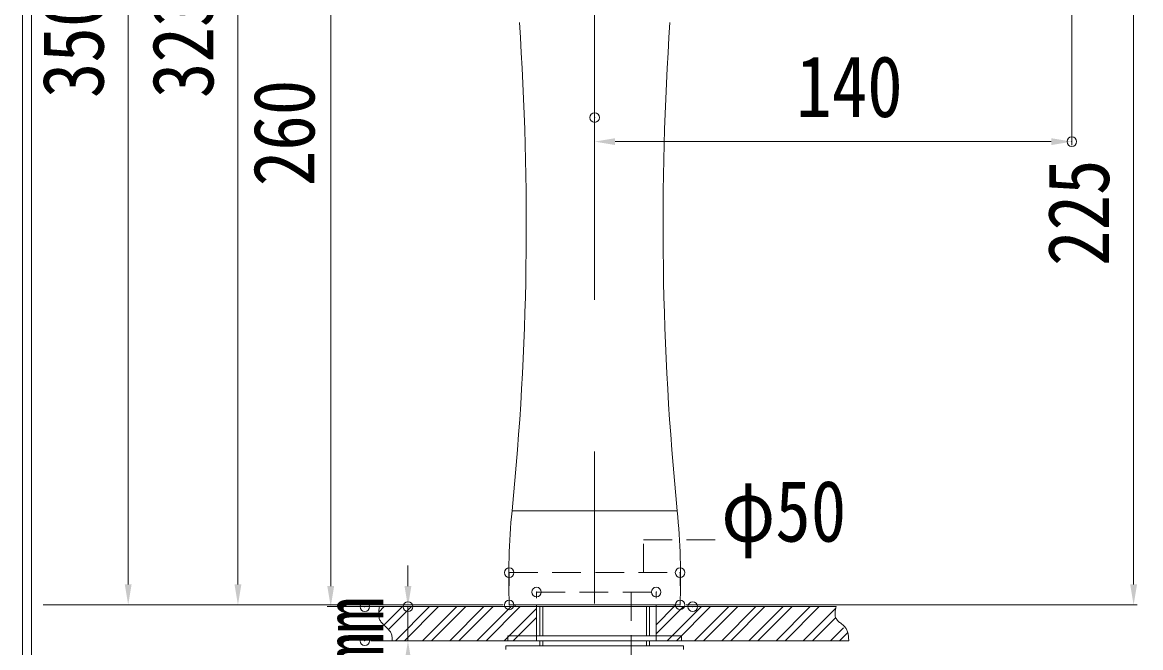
# Model space of a CAD drawing. Units: millimetres, scale not verified. Extents: x -973 to -442, y -383 to 383.
# Drawn here: x -972.9 to -645.7, y -74.9 to 108 of the extents above; entities that cross this region are included whole.
import ezdxf
from ezdxf.enums import TextEntityAlignment as Align

# ---------------------------------------------------------------- set-up
doc = ezdxf.new("R2010")
doc.units = ezdxf.units.MM
doc.header["$LTSCALE"] = 7
doc.header["$PDMODE"] = 32
doc.header["$PDSIZE"] = 2.8
doc.linetypes.add('DASHED1', pattern=[1.8, 1.2, -0.6])
doc.linetypes.add('USER1', pattern=[50.8, 31.75, -6.35, 6.35, -6.35])
for name, color, linetype, lineweight in [('0-0_0', 7, 'Continuous', 18), ('0-E_DEFAULT_1', 1, 'USER1', 18), ('1-0_ｳﾟｴ醯ﾟ', 4, 'Continuous', 18), ('1-4_ｴﾖﾊｵﾏﾟ', 3, 'Continuous', 18), ('1-5_02___PRT_ALL_AXES', 7, 'Continuous', 18)]:
    doc.layers.add(name, color=color, linetype=linetype, lineweight=lineweight)
doc.styles.add('ＭＳ ゴシック', font='')
doc.styles.get('ＭＳ ゴシック').set_extended_font_data('MS Gothic')

# ---------------------------------------------------------------- blocks, each defined once
blk = doc.blocks.new('X161')
at = {"layer": '1-0_ｳﾟｴ醯ﾟ'}
for p, q in [((-628.628, 290.661), (-627.035, 292.254)), ((-627.118, 286.868), (-621.731, 292.255)), ((-625.779, 285.556), (-619.079, 292.256)), ((-623.777, 282.255), (-613.775, 292.257)), ((-621.124, 282.256), (-611.123, 292.257)), ((-615.82, 282.257), (-605.819, 292.258)), ((-613.168, 282.257), (-603.167, 292.258)), ((-607.864, 282.258), (-597.862, 292.259)), ((-605.212, 282.258), (-595.21, 292.26)), ((-599.907, 282.259), (-589.906, 292.261)), ((-597.255, 282.26), (-587.254, 292.261)), ((-591.951, 282.261), (-582.47, 291.742)), ((-547.47, 284.316), (-539.516, 292.269)), ((-547.47, 286.967), (-542.169, 292.268)), ((-544.213, 282.269), (-534.212, 292.27)), ((-541.561, 282.27), (-531.56, 292.27)), ((-536.256, 282.271), (-526.256, 292.271)), ((-533.604, 282.271), (-523.604, 292.271)), ((-528.3, 282.272), (-518.3, 292.272)), ((-525.648, 282.273), (-515.648, 292.273)), ((-520.343, 282.274), (-510.344, 292.274)), ((-517.691, 282.274), (-507.691, 292.274)), ((-512.387, 282.276), (-502.387, 292.275)), ((-509.735, 282.276), (-499.735, 292.275)), ((-504.43, 282.277), (-494.889, 291.818)), ((-589.299, 282.261), (-582.47, 289.091)), ((-501.778, 282.278), (-494.931, 289.124)), ((-496.474, 282.279), (-492.658, 286.094)), ((-493.822, 282.279), (-491.474, 284.626))]:
    blk.add_line(p, q, dxfattribs=at)

msp = doc.modelspace()

# ---------------------------------------------------------------- linework, layer by layer
at = {"layer": '0-0_0', "color": 3}
msp.add_line((-941.938, -56.419), (-941.938, 254.821), dxfattribs=at)
at = {"layer": '0-0_0', "color": 4, "linetype": 'DASHED1', "lineweight": 9}
for p, q in [((-830.46, -52.975), (-830.46, -56.809)), ((-822.462, -58.658), (-822.462, -60.484))]:
    msp.add_line(p, q, dxfattribs=at)
at = {"layer": '0-0_0', "color": 3, "lineweight": 20}
msp.add_line((-910.829, -62.419), (-966.815, -62.419), dxfattribs=at)
at = {"layer": '0-0_0'}
for p, q in [((-822.462, -72.919), (-822.462, -62.419)), ((-821.46, -71.419), (-821.46, -62.919)), ((-787.462, -72.919), (-787.462, -62.419)), ((-864.739, -72.931), (-825.158, -72.923)), ((-821.46, -74.419), (-821.46, -72.919)), ((-785.961, -72.916), (-731.12, -72.906))]:
    msp.add_line(p, q, dxfattribs=at)
at = {"layer": '0-0_0', "color": 2}
for p, q in [((-820.61, -71.419), (-820.61, -62.919)), ((-790.31, -71.419), (-790.31, -62.919)), ((-820.61, -74.419), (-820.61, -72.919)), ((-790.31, -74.419), (-790.31, -72.919))]:
    msp.add_line(p, q, dxfattribs=at)
at = {"layer": '0-0_0', "color": 4}
msp.add_line((-731.135, -72.607), (-731.12, -72.906), dxfattribs=at)
at = {"layer": '0-0_0'}
msp.add_lwpolyline([(-972.904, 382.669), (-972.904, -382.669), (-442.019, -382.669), (-442.019, 382.669)], close=True, dxfattribs=at)
msp.add_lwpolyline([(-970.21, 350.975), (-970.21, 379.974), (-970.21, -379.974), (-444.714, -379.974), (-444.714, 379.974), (-970.21, 379.974)], dxfattribs=at)
at = {"layer": '0-0_0', "color": 4, "linetype": 'DASHED1', "lineweight": 9}
for points in [[(-791.152, -52.932), (-791.152, -43.423), (-767.912, -43.423)], [(-830.46, -52.975), (-780.46, -52.975), (-780.46, -56.809)], [(-822.462, -58.658), (-787.462, -58.658), (-787.462, -60.484)], [(-794.751, -58.66), (-794.751, -96.424), (-774.14, -96.424)]]:
    msp.add_lwpolyline(points, dxfattribs=at)
at = {"layer": '0-0_0', "color": 4}
msp.add_lwpolyline([(-734.821, -62.927), (-734.885, -63.232), (-734.947, -63.536), (-735.004, -63.838), (-735.053, -64.137), (-735.093, -64.432), (-735.119, -64.722), (-735.13, -65.005), (-735.124, -65.281), (-735.097, -65.548), (-735.048, -65.806), (-734.973, -66.053), (-734.871, -66.289), (-734.74, -66.514), (-734.585, -66.728), (-734.409, -66.934), (-734.215, -67.133), (-734.007, -67.327), (-733.788, -67.517), (-733.562, -67.704), (-733.331, -67.891), (-733.101, -68.079), (-732.873, -68.269), (-732.651, -68.463), (-732.44, -68.663), (-732.242, -68.87), (-732.06, -69.085), (-731.899, -69.311), (-731.759, -69.547), (-731.638, -69.793), (-731.534, -70.048), (-731.447, -70.31), (-731.374, -70.58), (-731.314, -70.857), (-731.265, -71.139), (-731.226, -71.426), (-731.195, -71.717), (-731.171, -72.012), (-731.151, -72.308), (-731.135, -72.607)], dxfattribs=at)
at = {"layer": '0-0_0', "color": 6}
for p in [(-830.46, -52.975), (-780.46, -52.975), (-822.462, -58.658)]:
    msp.add_point(p, dxfattribs=at)
at = {"layer": '0-0_0', "color": 4}
msp.add_point((-787.462, -58.658), dxfattribs=at)
at = {"layer": '0-0_0', "color": 3}
msp.add_solid([(-942.938, -56.419), (-940.938, -56.419), (-941.938, -62.419)], dxfattribs=at)
at = {"layer": '0-E_DEFAULT_1'}
msp.add_line((-805.46, 249.116), (-805.46, -129.289), dxfattribs=at)
at = {"layer": '1-0_ｳﾟｴ醯ﾟ', "color": 7, "lineweight": 15}
for p, q in [((-868.437, -62.931), (-822.462, -62.924)), ((-785.961, -62.917), (-734.821, -62.927))]:
    msp.add_line(p, q, dxfattribs=at)
at = {"layer": '1-0_ｳﾟｴ醯ﾟ'}
msp.add_line((-864.72, -72.643), (-864.739, -72.931), dxfattribs=at)
msp.add_lwpolyline([(-868.437, -62.931), (-868.48, -63.235), (-868.521, -63.538), (-868.559, -63.84), (-868.592, -64.14), (-868.618, -64.437), (-868.635, -64.731), (-868.642, -65.022), (-868.638, -65.307), (-868.62, -65.588), (-868.586, -65.862), (-868.536, -66.13), (-868.467, -66.391), (-868.377, -66.644), (-868.266, -66.889), (-868.132, -67.125), (-867.979, -67.354), (-867.809, -67.576), (-867.624, -67.792), (-867.427, -68.004), (-867.222, -68.212), (-867.009, -68.417), (-866.793, -68.621), (-866.576, -68.824), (-866.36, -69.027), (-866.148, -69.232), (-865.942, -69.438), (-865.746, -69.648), (-865.562, -69.862), (-865.392, -70.082), (-865.239, -70.307), (-865.107, -70.539), (-864.995, -70.78), (-864.904, -71.027), (-864.832, -71.282), (-864.778, -71.543), (-864.741, -71.81), (-864.72, -72.082), (-864.713, -72.36), (-864.72, -72.643)], dxfattribs=at)
at = {"layer": '1-4_ｴﾖﾊｵﾏﾟ'}
for p, q in [((-909.829, -56.419), (-909.829, 254.821)), ((-882.688, -56.919), (-882.688, 191.581)), ((-665.846, 160.789), (-665.846, 72.125)), ((-647.771, -56.419), (-647.771, 156.589)), ((-805.46, 78.364), (-805.46, 72.125)), ((-799.46, 73.125), (-671.846, 73.125)), ((-860.082, -56.929), (-860.082, -50.929)), ((-832.26, -62.419), (-910.829, -62.419)), ((-778.562, -62.919), (-883.688, -62.919)), ((-870.906, -62.929), (-859.082, -62.929)), ((-860.082, -62.929), (-860.082, -72.929)), ((-778.66, -62.419), (-646.771, -62.419)), ((-870.906, -72.929), (-859.082, -72.929))]:
    msp.add_line(p, q, dxfattribs=at)
at = {"layer": '1-4_ｴﾖﾊｵﾏﾟ', "color": 7}
for p in [(-805.46, 80.164), (-665.846, 73.125), (-872.706, -62.929), (-860.082, -62.929), (-830.46, -62.419), (-780.46, -62.419), (-776.762, -62.919), (-872.706, -72.929)]:
    msp.add_point(p, dxfattribs=at)
at = {"layer": '1-4_ｴﾖﾊｵﾏﾟ'}
for points in [[(-799.46, 74.125), (-799.46, 72.125), (-805.46, 73.125)], [(-671.846, 74.125), (-671.846, 72.125), (-665.846, 73.125)], [(-910.829, -56.419), (-908.829, -56.419), (-909.829, -62.419)], [(-883.688, -56.919), (-881.688, -56.919), (-882.688, -62.919)], [(-861.082, -56.929), (-859.082, -56.929), (-860.082, -62.929)], [(-648.771, -56.419), (-646.771, -56.419), (-647.771, -62.419)], [(-861.082, -78.929), (-859.082, -78.929), (-860.082, -72.929)]]:
    msp.add_solid(points, dxfattribs=at)
at = {"layer": '1-5_02___PRT_ALL_AXES'}
for p, q in [((-829.629, -34.89), (-781.291, -34.89)), ((-830.46, -62.419), (-780.46, -62.419)), ((-828.71, -62.419), (-828.71, -62.919)), ((-782.21, -62.919), (-828.71, -62.919)), ((-821.46, -62.919), (-821.46, -71.419)), ((-789.46, -62.919), (-789.46, -71.419)), ((-782.21, -62.419), (-782.21, -62.919)), ((-830.86, -71.419), (-830.86, -72.919)), ((-830.86, -71.419), (-780.06, -71.419)), ((-780.06, -71.419), (-780.06, -72.919)), ((-831.46, -74.419), (-831.46, -75.419)), ((-779.46, -74.419), (-831.46, -74.419)), ((-830.86, -72.919), (-780.06, -72.919)), ((-821.46, -72.919), (-821.46, -74.419)), ((-789.46, -72.919), (-789.46, -74.419)), ((-779.46, -74.419), (-779.46, -75.419))]:
    msp.add_line(p, q, dxfattribs=at)
for centre, radius, start, end in [((-1675.46, 49.193), 850, 354.32293, 3.96835), ((64.54, 49.193), 850, 176.03165, 185.67707), ((-630.61, -54.674), 200, 174.32293, 182.21919), ((-980.31, -54.674), 200, 357.78081, 5.67707)]:
    msp.add_arc(centre, radius, start, end, dxfattribs=at)

# ---------------------------------------------------------------- block references
at = {"layer": '1-0_ｳﾟｴ醯ﾟ'}
msp.add_blockref('X161', (-239.992, -355.185), dxfattribs=at)

# ---------------------------------------------------------------- texts
at = {"layer": '0-0_0', "style": 'ＭＳ ゴシック', "width": 0.85}
msp.add_text('350', height=17.96, rotation=90, dxfattribs=at).set_placement((-943.738, 85.868), align=Align.BOTTOM_LEFT)
msp.add_text('φ50', height=17.96, dxfattribs=at).set_placement((-768.4, -49.291), align=Align.BOTTOM_LEFT)
at = {"layer": '1-4_ｴﾖﾊｵﾏﾟ', "color": 7, "style": 'ＭＳ ゴシック', "width": 0.85}
for s, p in [('323', (-911.629, 85.868)), ('260', (-882.044, 60.086)), ('225', (-649.571, 36.752)), ('MAX:35mm', (-861.882, -143.395))]:
    msp.add_text(s, height=17.96, rotation=90, dxfattribs=at).set_placement(p, align=Align.BOTTOM_LEFT)
msp.add_text('140', height=17.96, dxfattribs=at).set_placement((-746.486, 74.925), align=Align.BOTTOM_LEFT)

doc.saveas('drawing.dxf')
